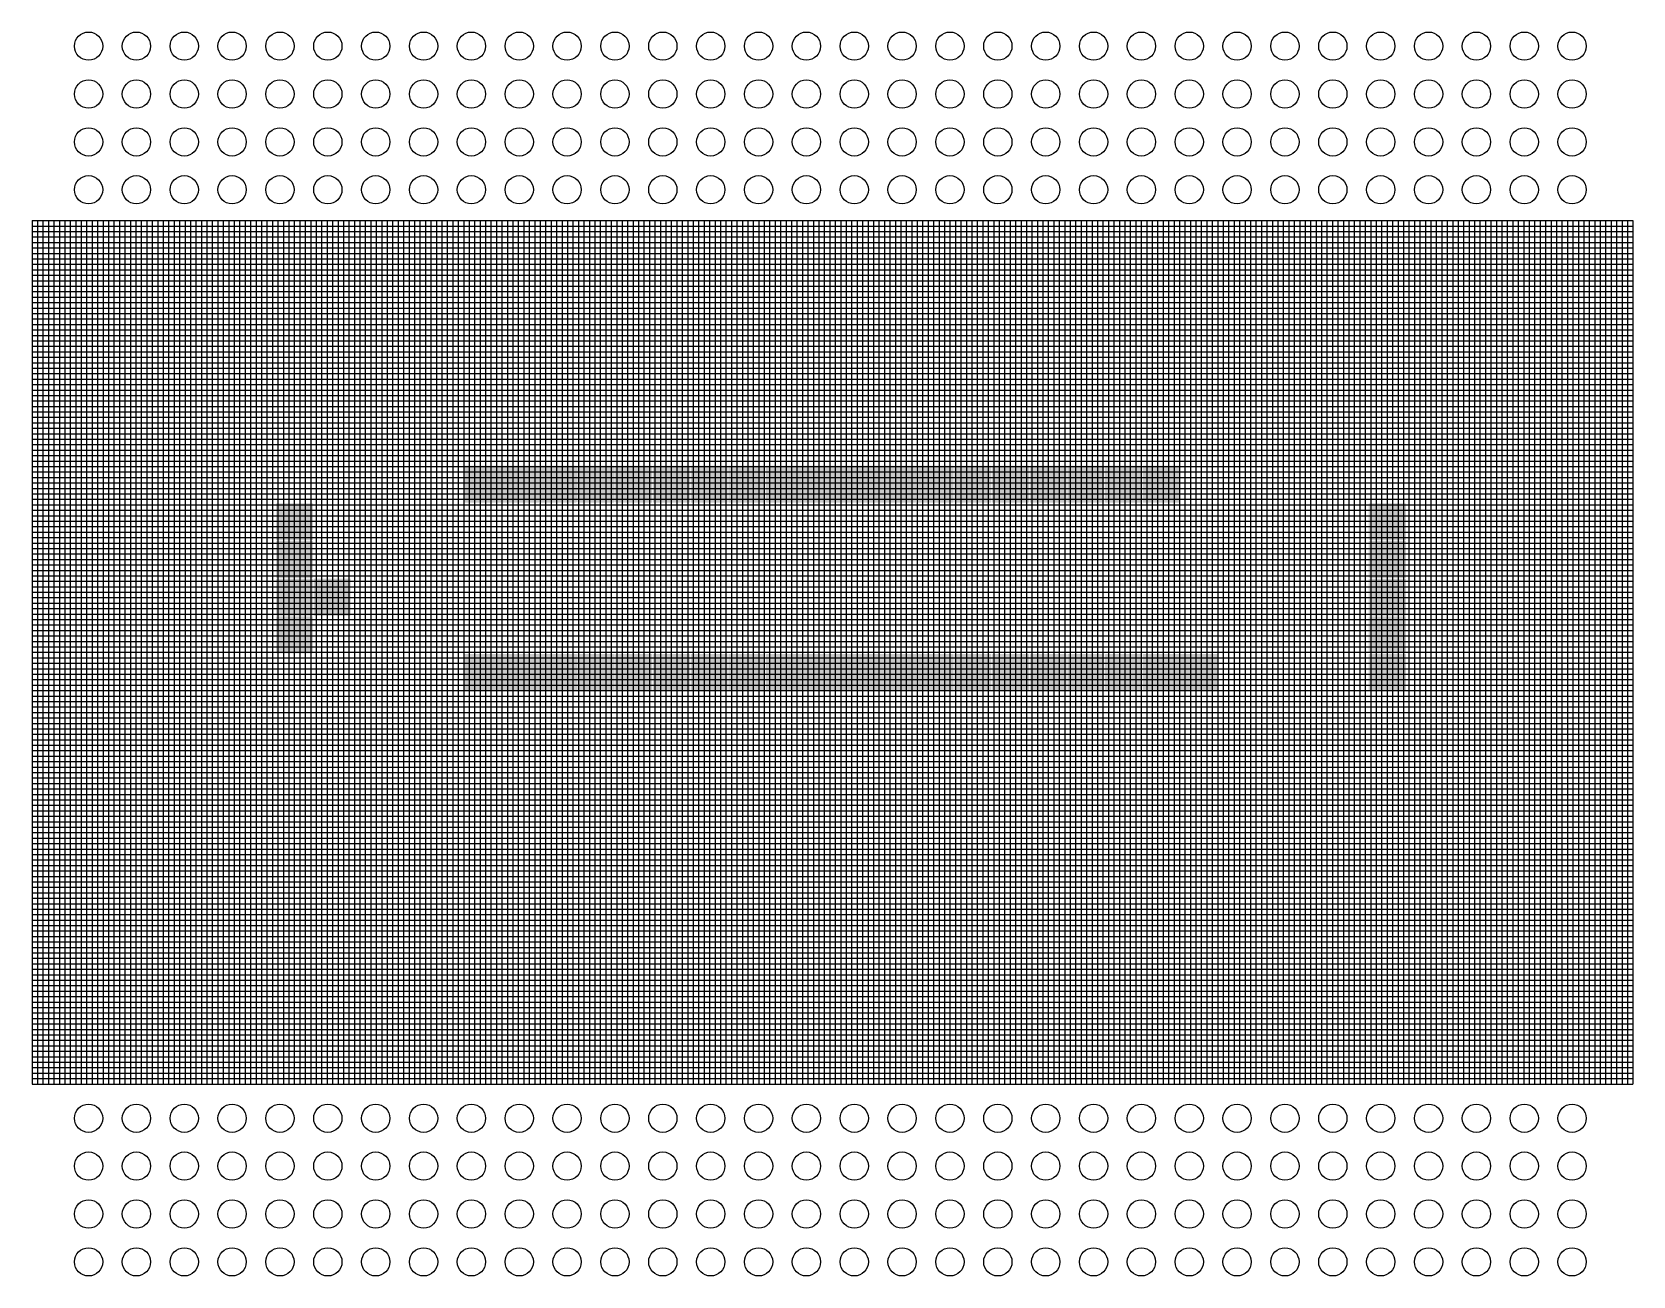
# Model space of a CAD drawing. Header units: metres. Extents: x -3000 to 81970, y -65266 to 750.
import ezdxf

# ---------------------------------------------------------------- set-up
doc = ezdxf.new("R2010")
doc.units = ezdxf.units.M

msp = doc.modelspace()

# ---------------------------------------------------------------- hatches: boundary and pattern name
h = msp.add_hatch(color=7)
h.paths.add_polyline_path([(19950, -22285), (19980, -22255), (21890, -22255), (21920, -22285), (21920, -24195), (21890, -24225), (19980, -24225), (19950, -24195), (19950, -22285)])
h.paths.add_polyline_path([(21950, -22285), (21980, -22255), (23890, -22255), (23920, -22285), (23920, -24195), (23890, -24225), (21980, -24225), (21950, -24195), (21950, -22285)])
h.paths.add_polyline_path([(23950, -22285), (23980, -22255), (25890, -22255), (25920, -22285), (25920, -24195), (25890, -24225), (23980, -24225), (23950, -24195), (23950, -22285)])
h.paths.add_polyline_path([(25950, -22285), (25980, -22255), (27890, -22255), (27920, -22285), (27920, -24195), (27890, -24225), (25980, -24225), (25950, -24195), (25950, -22285)])
h.paths.add_polyline_path([(27950, -22285), (27980, -22255), (29890, -22255), (29920, -22285), (29920, -24195), (29890, -24225), (27980, -24225), (27950, -24195), (27950, -22285)])
h.paths.add_polyline_path([(29950, -22285), (29980, -22255), (31890, -22255), (31920, -22285), (31920, -24195), (31890, -24225), (29980, -24225), (29950, -24195), (29950, -22285)])
h.paths.add_polyline_path([(31950, -22285), (31980, -22255), (33890, -22255), (33920, -22285), (33920, -24195), (33890, -24225), (31980, -24225), (31950, -24195), (31950, -22285)])
h.paths.add_polyline_path([(33950, -22285), (33980, -22255), (35890, -22255), (35920, -22285), (35920, -24195), (35890, -24225), (33980, -24225), (33950, -24195), (33950, -22285)])
h.paths.add_polyline_path([(35950, -22285), (35980, -22255), (37890, -22255), (37920, -22285), (37920, -24195), (37890, -24225), (35980, -24225), (35950, -24195), (35950, -22285)])
h.paths.add_polyline_path([(37950, -22285), (37980, -22255), (39890, -22255), (39920, -22285), (39920, -24195), (39890, -24225), (37980, -24225), (37950, -24195), (37950, -22285)])
h.paths.add_polyline_path([(39950, -22285), (39980, -22255), (41890, -22255), (41920, -22285), (41920, -24195), (41890, -24225), (39980, -24225), (39950, -24195), (39950, -22285)])
h.paths.add_polyline_path([(41950, -22285), (41980, -22255), (43890, -22255), (43920, -22285), (43920, -24195), (43890, -24225), (41980, -24225), (41950, -24195), (41950, -22285)])
h.paths.add_polyline_path([(43950, -22285), (43980, -22255), (45890, -22255), (45920, -22285), (45920, -24195), (45890, -24225), (43980, -24225), (43950, -24195), (43950, -22285)])
h.paths.add_polyline_path([(45950, -22285), (45980, -22255), (47890, -22255), (47920, -22285), (47920, -24195), (47890, -24225), (45980, -24225), (45950, -24195), (45950, -22285)])
h.paths.add_polyline_path([(47950, -22285), (47980, -22255), (49890, -22255), (49920, -22285), (49920, -24195), (49890, -24225), (47980, -24225), (47950, -24195), (47950, -22285)])
h.paths.add_polyline_path([(49950, -22285), (49980, -22255), (51890, -22255), (51920, -22285), (51920, -24195), (51890, -24225), (49980, -24225), (49950, -24195), (49950, -22285)])
h.paths.add_polyline_path([(51950, -22285), (51980, -22255), (53890, -22255), (53920, -22285), (53920, -24195), (53890, -24225), (51980, -24225), (51950, -24195), (51950, -22285)])
h.paths.add_polyline_path([(53950, -22285), (53980, -22255), (55890, -22255), (55920, -22285), (55920, -24195), (55890, -24225), (53980, -24225), (53950, -24195), (53950, -22285)])
h.paths.add_polyline_path([(55950, -22285), (55980, -22255), (57890, -22255), (57920, -22285), (57920, -24195), (57890, -24225), (55980, -24225), (55950, -24195), (55950, -22285)])
h.paths.add_polyline_path([(19950, -32285), (19980, -32255), (21890, -32255), (21920, -32285), (21920, -34195), (21890, -34225), (19980, -34225), (19950, -34195), (19950, -32285)])
h.paths.add_polyline_path([(21950, -32285), (21980, -32255), (23890, -32255), (23920, -32285), (23920, -34195), (23890, -34225), (21980, -34225), (21950, -34195), (21950, -32285)])
h.paths.add_polyline_path([(23950, -32285), (23980, -32255), (25890, -32255), (25920, -32285), (25920, -34195), (25890, -34225), (23980, -34225), (23950, -34195), (23950, -32285)])
h.paths.add_polyline_path([(25950, -32285), (25980, -32255), (27890, -32255), (27920, -32285), (27920, -34195), (27890, -34225), (25980, -34225), (25950, -34195), (25950, -32285)])
h.paths.add_polyline_path([(27950, -32285), (27980, -32255), (29890, -32255), (29920, -32285), (29920, -34195), (29890, -34225), (27980, -34225), (27950, -34195), (27950, -32285)])
h.paths.add_polyline_path([(29950, -32285), (29980, -32255), (31890, -32255), (31920, -32285), (31920, -34195), (31890, -34225), (29980, -34225), (29950, -34195), (29950, -32285)])
h.paths.add_polyline_path([(31950, -32285), (31980, -32255), (33890, -32255), (33920, -32285), (33920, -34195), (33890, -34225), (31980, -34225), (31950, -34195), (31950, -32285)])
h.paths.add_polyline_path([(33950, -32285), (33980, -32255), (35890, -32255), (35920, -32285), (35920, -34195), (35890, -34225), (33980, -34225), (33950, -34195), (33950, -32285)])
h.paths.add_polyline_path([(35950, -32285), (35980, -32255), (37890, -32255), (37920, -32285), (37920, -34195), (37890, -34225), (35980, -34225), (35950, -34195), (35950, -32285)])
h.paths.add_polyline_path([(37950, -32285), (37980, -32255), (39890, -32255), (39920, -32285), (39920, -34195), (39890, -34225), (37980, -34225), (37950, -34195), (37950, -32285)])
h.paths.add_polyline_path([(39950, -32285), (39980, -32255), (41890, -32255), (41920, -32285), (41920, -34195), (41890, -34225), (39980, -34225), (39950, -34195), (39950, -32285)])
h.paths.add_polyline_path([(41950, -32285), (41980, -32255), (43890, -32255), (43920, -32285), (43920, -34195), (43890, -34225), (41980, -34225), (41950, -34195), (41950, -32285)])
h.paths.add_polyline_path([(43950, -32285), (43980, -32255), (45890, -32255), (45920, -32285), (45920, -34195), (45890, -34225), (43980, -34225), (43950, -34195), (43950, -32285)])
h.paths.add_polyline_path([(45950, -32285), (45980, -32255), (47890, -32255), (47920, -32285), (47920, -34195), (47890, -34225), (45980, -34225), (45950, -34195), (45950, -32285)])
h.paths.add_polyline_path([(47950, -32285), (47980, -32255), (49890, -32255), (49920, -32285), (49920, -34195), (49890, -34225), (47980, -34225), (47950, -34195), (47950, -32285)])
h.paths.add_polyline_path([(49950, -32285), (49980, -32255), (51890, -32255), (51920, -32285), (51920, -34195), (51890, -34225), (49980, -34225), (49950, -34195), (49950, -32285)])
h.paths.add_polyline_path([(51950, -32285), (51980, -32255), (53890, -32255), (53920, -32285), (53920, -34195), (53890, -34225), (51980, -34225), (51950, -34195), (51950, -32285)])
h.paths.add_polyline_path([(53950, -32285), (53980, -32255), (55890, -32255), (55920, -32285), (55920, -34195), (55890, -34225), (53980, -34225), (53950, -34195), (53950, -32285)])
h.paths.add_polyline_path([(55950, -32285), (55980, -32255), (57890, -32255), (57920, -32285), (57920, -34195), (57890, -34225), (55980, -34225), (55950, -34195), (55950, -32285)])
h.paths.add_polyline_path([(57950, -32285), (57980, -32255), (59890, -32255), (59920, -32285), (59920, -34195), (59890, -34225), (57980, -34225), (57950, -34195), (57950, -32285)])
h.paths.add_polyline_path([(9950, -24285), (9980, -24255), (11890, -24255), (11920, -24285), (11920, -26195), (11890, -26225), (9980, -26225), (9950, -26195), (9950, -24285)])
h.paths.add_polyline_path([(9950, -26285), (9980, -26255), (11890, -26255), (11920, -26285), (11920, -28195), (11890, -28225), (9980, -28225), (9950, -28195), (9950, -26285)])
h.paths.add_polyline_path([(9950, -28285), (9980, -28255), (11890, -28255), (11920, -28285), (11920, -30195), (11890, -30225), (9980, -30225), (9950, -30195), (9950, -28285)])
h.paths.add_polyline_path([(9950, -30285), (9980, -30255), (11890, -30255), (11920, -30285), (11920, -32195), (11890, -32225), (9980, -32225), (9950, -32195), (9950, -30285)])
h.paths.add_polyline_path([(11950, -28285), (11980, -28255), (13890, -28255), (13920, -28285), (13920, -30195), (13890, -30225), (11980, -30225), (11950, -30195), (11950, -28285)])
h.paths.add_polyline_path([(67950, -24285), (67980, -24255), (69890, -24255), (69920, -24285), (69920, -26195), (69890, -26225), (67980, -26225), (67950, -26195), (67950, -24285)])
h.paths.add_polyline_path([(67950, -26285), (67980, -26255), (69890, -26255), (69920, -26285), (69920, -28195), (69890, -28225), (67980, -28225), (67950, -28195), (67950, -26285)])
h.paths.add_polyline_path([(67950, -28285), (67980, -28255), (69890, -28255), (69920, -28285), (69920, -30195), (69890, -30225), (67980, -30225), (67950, -30195), (67950, -28285)])
h.paths.add_polyline_path([(67950, -30285), (67980, -30255), (69890, -30255), (69920, -30285), (69920, -32195), (69890, -32225), (67980, -32225), (67950, -32195), (67950, -30285)])
h.paths.add_polyline_path([(67950, -32285), (67980, -32255), (69890, -32255), (69920, -32285), (69920, -34195), (69890, -34225), (67980, -34225), (67950, -34195), (67950, -32285)])
h = msp.add_hatch(color=2)
h.paths.add_polyline_path([(10050, -24398), (10110, -24338), (10050, -24278), (9990, -24338)])
h.paths.add_polyline_path([(10050, -26138), (10110, -26078), (10050, -26018), (9990, -26078)])
h.paths.add_polyline_path([(10050, -26428), (10110, -26368), (10050, -26308), (9990, -26368)])
h.paths.add_polyline_path([(10050, -28168), (10110, -28108), (10050, -28048), (9990, -28108)])
h.paths.add_polyline_path([(10050, -28458), (10110, -28398), (10050, -28338), (9990, -28398)])
h.paths.add_polyline_path([(10050, -30198), (10110, -30138), (10050, -30078), (9990, -30138)])
h.paths.add_polyline_path([(10050, -30488), (10110, -30428), (10050, -30368), (9990, -30428)])
h.paths.add_polyline_path([(10050, -32228), (10110, -32168), (10050, -32108), (9990, -32168)])
h.paths.add_polyline_path([(11790, -24398), (11850, -24338), (11790, -24278), (11730, -24338)])
h.paths.add_polyline_path([(11790, -26138), (11850, -26078), (11790, -26018), (11730, -26078)])
h.paths.add_polyline_path([(11790, -26428), (11850, -26368), (11790, -26308), (11730, -26368)])
h.paths.add_polyline_path([(11790, -28168), (11850, -28108), (11790, -28048), (11730, -28108)])
h.paths.add_polyline_path([(11790, -28458), (11850, -28398), (11790, -28338), (11730, -28398)])
h.paths.add_polyline_path([(11790, -30198), (11850, -30138), (11790, -30078), (11730, -30138)])
h.paths.add_polyline_path([(11790, -30488), (11850, -30428), (11790, -30368), (11730, -30428)])
h.paths.add_polyline_path([(11790, -32228), (11850, -32168), (11790, -32108), (11730, -32168)])
h.paths.add_polyline_path([(12080, -28458), (12140, -28398), (12080, -28338), (12020, -28398)])
h.paths.add_polyline_path([(12080, -30198), (12140, -30138), (12080, -30078), (12020, -30138)])
h.paths.add_polyline_path([(13820, -28458), (13880, -28398), (13820, -28338), (13760, -28398)])
h.paths.add_polyline_path([(13820, -30198), (13880, -30138), (13820, -30078), (13760, -30138)])
h.paths.add_polyline_path([(19910, -22368), (19970, -22308), (19910, -22248), (19850, -22308)])
h.paths.add_polyline_path([(19910, -24398), (19970, -24338), (19910, -24278), (19850, -24338)])
h.paths.add_polyline_path([(19910, -32228), (19970, -32168), (19910, -32108), (19850, -32168)])
h.paths.add_polyline_path([(19910, -34258), (19970, -34198), (19910, -34138), (19850, -34198)])
h.paths.add_polyline_path([(20200, -22368), (20260, -22308), (20200, -22248), (20140, -22308)])
h.paths.add_polyline_path([(20200, -24108), (20260, -24048), (20200, -23988), (20140, -24048)])
h.paths.add_polyline_path([(20200, -32518), (20260, -32458), (20200, -32398), (20140, -32458)])
h.paths.add_polyline_path([(20200, -34258), (20260, -34198), (20200, -34138), (20140, -34198)])
h.paths.add_polyline_path([(21650, -22368), (21710, -22308), (21650, -22248), (21590, -22308)])
h.paths.add_polyline_path([(21650, -24108), (21710, -24048), (21650, -23988), (21590, -24048)])
h.paths.add_polyline_path([(21650, -32518), (21710, -32458), (21650, -32398), (21590, -32458)])
h.paths.add_polyline_path([(21650, -34258), (21710, -34198), (21650, -34138), (21590, -34198)])
h.paths.add_polyline_path([(22230, -22368), (22290, -22308), (22230, -22248), (22170, -22308)])
h.paths.add_polyline_path([(22230, -24108), (22290, -24048), (22230, -23988), (22170, -24048)])
h.paths.add_polyline_path([(22230, -32518), (22290, -32458), (22230, -32398), (22170, -32458)])
h.paths.add_polyline_path([(22230, -34258), (22290, -34198), (22230, -34138), (22170, -34198)])
h.paths.add_polyline_path([(23680, -22368), (23740, -22308), (23680, -22248), (23620, -22308)])
h.paths.add_polyline_path([(23680, -24108), (23740, -24048), (23680, -23988), (23620, -24048)])
h.paths.add_polyline_path([(23680, -32518), (23740, -32458), (23680, -32398), (23620, -32458)])
h.paths.add_polyline_path([(23680, -34258), (23740, -34198), (23680, -34138), (23620, -34198)])
h.paths.add_polyline_path([(23970, -22368), (24030, -22308), (23970, -22248), (23910, -22308)])
h.paths.add_polyline_path([(23970, -24108), (24030, -24048), (23970, -23988), (23910, -24048)])
h.paths.add_polyline_path([(23970, -32518), (24030, -32458), (23970, -32398), (23910, -32458)])
h.paths.add_polyline_path([(23970, -34258), (24030, -34198), (23970, -34138), (23910, -34198)])
h.paths.add_polyline_path([(25710, -22368), (25770, -22308), (25710, -22248), (25650, -22308)])
h.paths.add_polyline_path([(25710, -24108), (25770, -24048), (25710, -23988), (25650, -24048)])
h.paths.add_polyline_path([(25710, -32518), (25770, -32458), (25710, -32398), (25650, -32458)])
h.paths.add_polyline_path([(25710, -34258), (25770, -34198), (25710, -34138), (25650, -34198)])
h.paths.add_polyline_path([(26000, -22368), (26060, -22308), (26000, -22248), (25940, -22308)])
h.paths.add_polyline_path([(26000, -24108), (26060, -24048), (26000, -23988), (25940, -24048)])
h.paths.add_polyline_path([(26000, -32518), (26060, -32458), (26000, -32398), (25940, -32458)])
h.paths.add_polyline_path([(26000, -34258), (26060, -34198), (26000, -34138), (25940, -34198)])
h.paths.add_polyline_path([(27740, -22368), (27800, -22308), (27740, -22248), (27680, -22308)])
h.paths.add_polyline_path([(27740, -24108), (27800, -24048), (27740, -23988), (27680, -24048)])
h.paths.add_polyline_path([(27740, -32518), (27800, -32458), (27740, -32398), (27680, -32458)])
h.paths.add_polyline_path([(27740, -34258), (27800, -34198), (27740, -34138), (27680, -34198)])
h.paths.add_polyline_path([(28030, -22368), (28090, -22308), (28030, -22248), (27970, -22308)])
h.paths.add_polyline_path([(28030, -24108), (28090, -24048), (28030, -23988), (27970, -24048)])
h.paths.add_polyline_path([(28030, -32518), (28090, -32458), (28030, -32398), (27970, -32458)])
h.paths.add_polyline_path([(28030, -34258), (28090, -34198), (28030, -34138), (27970, -34198)])
h.paths.add_polyline_path([(29770, -22368), (29830, -22308), (29770, -22248), (29710, -22308)])
h.paths.add_polyline_path([(29770, -24108), (29830, -24048), (29770, -23988), (29710, -24048)])
h.paths.add_polyline_path([(29770, -24398), (29830, -24338), (29770, -24278), (29710, -24338)])
h.paths.add_polyline_path([(29770, -32228), (29830, -32168), (29770, -32108), (29710, -32168)])
h.paths.add_polyline_path([(29770, -32518), (29830, -32458), (29770, -32398), (29710, -32458)])
h.paths.add_polyline_path([(29770, -34258), (29830, -34198), (29770, -34138), (29710, -34198)])
h.paths.add_polyline_path([(30060, -22368), (30120, -22308), (30060, -22248), (30000, -22308)])
h.paths.add_polyline_path([(30060, -24108), (30120, -24048), (30060, -23988), (30000, -24048)])
h.paths.add_polyline_path([(30060, -24398), (30120, -24338), (30060, -24278), (30000, -24338)])
h.paths.add_polyline_path([(30060, -32228), (30120, -32168), (30060, -32108), (30000, -32168)])
h.paths.add_polyline_path([(30060, -32518), (30120, -32458), (30060, -32398), (30000, -32458)])
h.paths.add_polyline_path([(30060, -34258), (30120, -34198), (30060, -34138), (30000, -34198)])
h.paths.add_polyline_path([(31800, -22368), (31860, -22308), (31800, -22248), (31740, -22308)])
h.paths.add_polyline_path([(31800, -24108), (31860, -24048), (31800, -23988), (31740, -24048)])
h.paths.add_polyline_path([(31800, -24398), (31860, -24338), (31800, -24278), (31740, -24338)])
h.paths.add_polyline_path([(31800, -32228), (31860, -32168), (31800, -32108), (31740, -32168)])
h.paths.add_polyline_path([(31800, -32518), (31860, -32458), (31800, -32398), (31740, -32458)])
h.paths.add_polyline_path([(31800, -34258), (31860, -34198), (31800, -34138), (31740, -34198)])
h.paths.add_polyline_path([(32090, -22368), (32150, -22308), (32090, -22248), (32030, -22308)])
h.paths.add_polyline_path([(32090, -24108), (32150, -24048), (32090, -23988), (32030, -24048)])
h.paths.add_polyline_path([(32090, -24398), (32150, -24338), (32090, -24278), (32030, -24338)])
h.paths.add_polyline_path([(32090, -32228), (32150, -32168), (32090, -32108), (32030, -32168)])
h.paths.add_polyline_path([(32090, -32518), (32150, -32458), (32090, -32398), (32030, -32458)])
h.paths.add_polyline_path([(32090, -34258), (32150, -34198), (32090, -34138), (32030, -34198)])
h.paths.add_polyline_path([(33830, -22368), (33890, -22308), (33830, -22248), (33770, -22308)])
h.paths.add_polyline_path([(33830, -24108), (33890, -24048), (33830, -23988), (33770, -24048)])
h.paths.add_polyline_path([(33830, -32518), (33890, -32458), (33830, -32398), (33770, -32458)])
h.paths.add_polyline_path([(33830, -34258), (33890, -34198), (33830, -34138), (33770, -34198)])
h.paths.add_polyline_path([(34120, -22368), (34180, -22308), (34120, -22248), (34060, -22308)])
h.paths.add_polyline_path([(34120, -24108), (34180, -24048), (34120, -23988), (34060, -24048)])
h.paths.add_polyline_path([(34120, -32518), (34180, -32458), (34120, -32398), (34060, -32458)])
h.paths.add_polyline_path([(34120, -34258), (34180, -34198), (34120, -34138), (34060, -34198)])
h.paths.add_polyline_path([(35860, -22368), (35920, -22308), (35860, -22248), (35800, -22308)])
h.paths.add_polyline_path([(35860, -24108), (35920, -24048), (35860, -23988), (35800, -24048)])
h.paths.add_polyline_path([(35860, -32518), (35920, -32458), (35860, -32398), (35800, -32458)])
h.paths.add_polyline_path([(35860, -34258), (35920, -34198), (35860, -34138), (35800, -34198)])
h.paths.add_polyline_path([(36150, -22368), (36210, -22308), (36150, -22248), (36090, -22308)])
h.paths.add_polyline_path([(36150, -24108), (36210, -24048), (36150, -23988), (36090, -24048)])
h.paths.add_polyline_path([(36150, -32518), (36210, -32458), (36150, -32398), (36090, -32458)])
h.paths.add_polyline_path([(36150, -34258), (36210, -34198), (36150, -34138), (36090, -34198)])
h.paths.add_polyline_path([(37890, -22368), (37950, -22308), (37890, -22248), (37830, -22308)])
h.paths.add_polyline_path([(37890, -24108), (37950, -24048), (37890, -23988), (37830, -24048)])
h.paths.add_polyline_path([(37890, -32518), (37950, -32458), (37890, -32398), (37830, -32458)])
h.paths.add_polyline_path([(37890, -34258), (37950, -34198), (37890, -34138), (37830, -34198)])
h.paths.add_polyline_path([(38180, -22368), (38240, -22308), (38180, -22248), (38120, -22308)])
h.paths.add_polyline_path([(38180, -24108), (38240, -24048), (38180, -23988), (38120, -24048)])
h.paths.add_polyline_path([(38180, -32518), (38240, -32458), (38180, -32398), (38120, -32458)])
h.paths.add_polyline_path([(38180, -34258), (38240, -34198), (38180, -34138), (38120, -34198)])
h.paths.add_polyline_path([(39630, -22368), (39690, -22308), (39630, -22248), (39570, -22308)])
h.paths.add_polyline_path([(39630, -24108), (39690, -24048), (39630, -23988), (39570, -24048)])
h.paths.add_polyline_path([(39630, -32518), (39690, -32458), (39630, -32398), (39570, -32458)])
h.paths.add_polyline_path([(39630, -34258), (39690, -34198), (39630, -34138), (39570, -34198)])
h.paths.add_polyline_path([(39920, -22368), (39980, -22308), (39920, -22248), (39860, -22308)])
h.paths.add_polyline_path([(39920, -24108), (39980, -24048), (39920, -23988), (39860, -24048)])
h.paths.add_polyline_path([(39920, -32518), (39980, -32458), (39920, -32398), (39860, -32458)])
h.paths.add_polyline_path([(40210, -22368), (40270, -22308), (40210, -22248), (40150, -22308)])
h.paths.add_polyline_path([(40210, -24108), (40270, -24048), (40210, -23988), (40150, -24048)])
h.paths.add_polyline_path([(40210, -32518), (40270, -32458), (40210, -32398), (40150, -32458)])
h.paths.add_polyline_path([(40210, -34258), (40270, -34198), (40210, -34138), (40150, -34198)])
h.paths.add_polyline_path([(41660, -22368), (41720, -22308), (41660, -22248), (41600, -22308)])
h.paths.add_polyline_path([(41660, -24108), (41720, -24048), (41660, -23988), (41600, -24048)])
h.paths.add_polyline_path([(41660, -32518), (41720, -32458), (41660, -32398), (41600, -32458)])
h.paths.add_polyline_path([(41660, -34258), (41720, -34198), (41660, -34138), (41600, -34198)])
h.paths.add_polyline_path([(42240, -22368), (42300, -22308), (42240, -22248), (42180, -22308)])
h.paths.add_polyline_path([(42240, -24108), (42300, -24048), (42240, -23988), (42180, -24048)])
h.paths.add_polyline_path([(42240, -32518), (42300, -32458), (42240, -32398), (42180, -32458)])
h.paths.add_polyline_path([(42240, -34258), (42300, -34198), (42240, -34138), (42180, -34198)])
h.paths.add_polyline_path([(43690, -22368), (43750, -22308), (43690, -22248), (43630, -22308)])
h.paths.add_polyline_path([(43690, -24108), (43750, -24048), (43690, -23988), (43630, -24048)])
h.paths.add_polyline_path([(43690, -32518), (43750, -32458), (43690, -32398), (43630, -32458)])
h.paths.add_polyline_path([(43690, -34258), (43750, -34198), (43690, -34138), (43630, -34198)])
h.paths.add_polyline_path([(43980, -22368), (44040, -22308), (43980, -22248), (43920, -22308)])
h.paths.add_polyline_path([(43980, -24108), (44040, -24048), (43980, -23988), (43920, -24048)])
h.paths.add_polyline_path([(43980, -32518), (44040, -32458), (43980, -32398), (43920, -32458)])
h.paths.add_polyline_path([(43980, -34258), (44040, -34198), (43980, -34138), (43920, -34198)])
h.paths.add_polyline_path([(45720, -22368), (45780, -22308), (45720, -22248), (45660, -22308)])
h.paths.add_polyline_path([(45720, -24108), (45780, -24048), (45720, -23988), (45660, -24048)])
h.paths.add_polyline_path([(45720, -32518), (45780, -32458), (45720, -32398), (45660, -32458)])
h.paths.add_polyline_path([(45720, -34258), (45780, -34198), (45720, -34138), (45660, -34198)])
h.paths.add_polyline_path([(46010, -22368), (46070, -22308), (46010, -22248), (45950, -22308)])
h.paths.add_polyline_path([(46010, -24108), (46070, -24048), (46010, -23988), (45950, -24048)])
h.paths.add_polyline_path([(46010, -32518), (46070, -32458), (46010, -32398), (45950, -32458)])
h.paths.add_polyline_path([(46010, -34258), (46070, -34198), (46010, -34138), (45950, -34198)])
h.paths.add_polyline_path([(47750, -22368), (47810, -22308), (47750, -22248), (47690, -22308)])
h.paths.add_polyline_path([(47750, -24108), (47810, -24048), (47750, -23988), (47690, -24048)])
h.paths.add_polyline_path([(47750, -32518), (47810, -32458), (47750, -32398), (47690, -32458)])
h.paths.add_polyline_path([(47750, -34258), (47810, -34198), (47750, -34138), (47690, -34198)])
h.paths.add_polyline_path([(48040, -22368), (48100, -22308), (48040, -22248), (47980, -22308)])
h.paths.add_polyline_path([(48040, -24108), (48100, -24048), (48040, -23988), (47980, -24048)])
h.paths.add_polyline_path([(48040, -32518), (48100, -32458), (48040, -32398), (47980, -32458)])
h.paths.add_polyline_path([(48040, -34258), (48100, -34198), (48040, -34138), (47980, -34198)])
h.paths.add_polyline_path([(49780, -22368), (49840, -22308), (49780, -22248), (49720, -22308)])
h.paths.add_polyline_path([(49780, -24108), (49840, -24048), (49780, -23988), (49720, -24048)])
h.paths.add_polyline_path([(49780, -24398), (49840, -24338), (49780, -24278), (49720, -24338)])
h.paths.add_polyline_path([(49780, -32228), (49840, -32168), (49780, -32108), (49720, -32168)])
h.paths.add_polyline_path([(49780, -32518), (49840, -32458), (49780, -32398), (49720, -32458)])
h.paths.add_polyline_path([(49780, -34258), (49840, -34198), (49780, -34138), (49720, -34198)])
h.paths.add_polyline_path([(50070, -22368), (50130, -22308), (50070, -22248), (50010, -22308)])
h.paths.add_polyline_path([(50070, -24108), (50130, -24048), (50070, -23988), (50010, -24048)])
h.paths.add_polyline_path([(50070, -24398), (50130, -24338), (50070, -24278), (50010, -24338)])
h.paths.add_polyline_path([(50070, -32228), (50130, -32168), (50070, -32108), (50010, -32168)])
h.paths.add_polyline_path([(50070, -32518), (50130, -32458), (50070, -32398), (50010, -32458)])
h.paths.add_polyline_path([(50070, -34258), (50130, -34198), (50070, -34138), (50010, -34198)])
h.paths.add_polyline_path([(51810, -22368), (51870, -22308), (51810, -22248), (51750, -22308)])
h.paths.add_polyline_path([(51810, -24108), (51870, -24048), (51810, -23988), (51750, -24048)])
h.paths.add_polyline_path([(51810, -24398), (51870, -24338), (51810, -24278), (51750, -24338)])
h.paths.add_polyline_path([(51810, -32228), (51870, -32168), (51810, -32108), (51750, -32168)])
h.paths.add_polyline_path([(51810, -32518), (51870, -32458), (51810, -32398), (51750, -32458)])
h.paths.add_polyline_path([(51810, -34258), (51870, -34198), (51810, -34138), (51750, -34198)])
h.paths.add_polyline_path([(52100, -22368), (52160, -22308), (52100, -22248), (52040, -22308)])
h.paths.add_polyline_path([(52100, -24108), (52160, -24048), (52100, -23988), (52040, -24048)])
h.paths.add_polyline_path([(52100, -24398), (52160, -24338), (52100, -24278), (52040, -24338)])
h.paths.add_polyline_path([(52100, -32228), (52160, -32168), (52100, -32108), (52040, -32168)])
h.paths.add_polyline_path([(52100, -32518), (52160, -32458), (52100, -32398), (52040, -32458)])
h.paths.add_polyline_path([(52100, -34258), (52160, -34198), (52100, -34138), (52040, -34198)])
h.paths.add_polyline_path([(53840, -22368), (53900, -22308), (53840, -22248), (53780, -22308)])
h.paths.add_polyline_path([(53840, -24108), (53900, -24048), (53840, -23988), (53780, -24048)])
h.paths.add_polyline_path([(53840, -32518), (53900, -32458), (53840, -32398), (53780, -32458)])
h.paths.add_polyline_path([(53840, -34258), (53900, -34198), (53840, -34138), (53780, -34198)])
h.paths.add_polyline_path([(54130, -22368), (54190, -22308), (54130, -22248), (54070, -22308)])
h.paths.add_polyline_path([(54130, -24108), (54190, -24048), (54130, -23988), (54070, -24048)])
h.paths.add_polyline_path([(54130, -32518), (54190, -32458), (54130, -32398), (54070, -32458)])
h.paths.add_polyline_path([(54130, -34258), (54190, -34198), (54130, -34138), (54070, -34198)])
h.paths.add_polyline_path([(55870, -22368), (55930, -22308), (55870, -22248), (55810, -22308)])
h.paths.add_polyline_path([(55870, -24108), (55930, -24048), (55870, -23988), (55810, -24048)])
h.paths.add_polyline_path([(55870, -32518), (55930, -32458), (55870, -32398), (55810, -32458)])
h.paths.add_polyline_path([(55870, -34258), (55930, -34198), (55870, -34138), (55810, -34198)])
h.paths.add_polyline_path([(56160, -22368), (56220, -22308), (56160, -22248), (56100, -22308)])
h.paths.add_polyline_path([(56160, -24108), (56220, -24048), (56160, -23988), (56100, -24048)])
h.paths.add_polyline_path([(56160, -32518), (56220, -32458), (56160, -32398), (56100, -32458)])
h.paths.add_polyline_path([(56160, -34258), (56220, -34198), (56160, -34138), (56100, -34198)])
h.paths.add_polyline_path([(57900, -22368), (57960, -22308), (57900, -22248), (57840, -22308)])
h.paths.add_polyline_path([(57900, -24108), (57960, -24048), (57900, -23988), (57840, -24048)])
h.paths.add_polyline_path([(57900, -24398), (57960, -24338), (57900, -24278), (57840, -24338)])
h.paths.add_polyline_path([(57900, -32518), (57960, -32458), (57900, -32398), (57840, -32458)])
h.paths.add_polyline_path([(57900, -34258), (57960, -34198), (57900, -34138), (57840, -34198)])
h.paths.add_polyline_path([(58190, -32518), (58250, -32458), (58190, -32398), (58130, -32458)])
h.paths.add_polyline_path([(58190, -34258), (58250, -34198), (58190, -34138), (58130, -34198)])
h.paths.add_polyline_path([(59640, -32518), (59700, -32458), (59640, -32398), (59580, -32458)])
h.paths.add_polyline_path([(59640, -34258), (59700, -34198), (59640, -34138), (59580, -34198)])
h.paths.add_polyline_path([(59930, -32228), (59990, -32168), (59930, -32108), (59870, -32168)])
h.paths.add_polyline_path([(59930, -34258), (59990, -34198), (59930, -34138), (59870, -34198)])
h.paths.add_polyline_path([(68050, -24398), (68110, -24338), (68050, -24278), (67990, -24338)])
h.paths.add_polyline_path([(68050, -26138), (68110, -26078), (68050, -26018), (67990, -26078)])
h.paths.add_polyline_path([(68050, -26428), (68110, -26368), (68050, -26308), (67990, -26368)])
h.paths.add_polyline_path([(68050, -28168), (68110, -28108), (68050, -28048), (67990, -28108)])
h.paths.add_polyline_path([(68050, -28458), (68110, -28398), (68050, -28338), (67990, -28398)])
h.paths.add_polyline_path([(68050, -30198), (68110, -30138), (68050, -30078), (67990, -30138)])
h.paths.add_polyline_path([(68050, -30488), (68110, -30428), (68050, -30368), (67990, -30428)])
h.paths.add_polyline_path([(68050, -32228), (68110, -32168), (68050, -32108), (67990, -32168)])
h.paths.add_polyline_path([(68050, -32518), (68110, -32458), (68050, -32398), (67990, -32458)])
h.paths.add_polyline_path([(68050, -34258), (68110, -34198), (68050, -34138), (67990, -34198)])
h.paths.add_polyline_path([(69790, -24398), (69850, -24338), (69790, -24278), (69730, -24338)])
h.paths.add_polyline_path([(69790, -26138), (69850, -26078), (69790, -26018), (69730, -26078)])
h.paths.add_polyline_path([(69790, -26428), (69850, -26368), (69790, -26308), (69730, -26368)])
h.paths.add_polyline_path([(69790, -28168), (69850, -28108), (69790, -28048), (69730, -28108)])
h.paths.add_polyline_path([(69790, -28458), (69850, -28398), (69790, -28338), (69730, -28398)])
h.paths.add_polyline_path([(69790, -30198), (69850, -30138), (69790, -30078), (69730, -30138)])
h.paths.add_polyline_path([(69790, -30488), (69850, -30428), (69790, -30368), (69730, -30428)])
h.paths.add_polyline_path([(69790, -32228), (69850, -32168), (69790, -32108), (69730, -32168)])
h.paths.add_polyline_path([(69790, -32518), (69850, -32458), (69790, -32398), (69730, -32458)])
h.paths.add_polyline_path([(69790, -34258), (69850, -34198), (69790, -34138), (69730, -34198)])

# ---------------------------------------------------------------- linework, layer by layer
for p, q in [((-3000, -9258), (-3000, -55078)), ((-3000, -9258), (81970, -9258)), ((-2710, -9258), (-2710, -55078)), ((-2420, -9258), (-2420, -55078)), ((-2130, -9258), (-2130, -55078)), ((-1840, -9258), (-1840, -55078)), ((-1550, -9258), (-1550, -55078)), ((-1260, -9258), (-1260, -55078)), ((-970, -9258), (-970, -55078)), ((-680, -9258), (-680, -55078)), ((-390, -9258), (-390, -55078)), ((-100, -9258), (-100, -55078)), ((190, -9258), (190, -55078)), ((480, -9258), (480, -55078)), ((770, -9258), (770, -55078)), ((1060, -9258), (1060, -55078)), ((1350, -9258), (1350, -55078)), ((1640, -9258), (1640, -55078)), ((1930, -9258), (1930, -55078)), ((2220, -9258), (2220, -55078)), ((2510, -9258), (2510, -55078)), ((2800, -9258), (2800, -55078)), ((3090, -9258), (3090, -55078)), ((3380, -9258), (3380, -55078)), ((3670, -9258), (3670, -55078)), ((3960, -9258), (3960, -55078)), ((4250, -9258), (4250, -55078)), ((4540, -9258), (4540, -55078)), ((4830, -9258), (4830, -55078)), ((5120, -9258), (5120, -55078)), ((5410, -9258), (5410, -55078)), ((5700, -9258), (5700, -55078)), ((5990, -9258), (5990, -55078)), ((6280, -9258), (6280, -55078)), ((6570, -9258), (6570, -55078)), ((6860, -9258), (6860, -55078)), ((7150, -9258), (7150, -55078)), ((7440, -9258), (7440, -55078)), ((7730, -9258), (7730, -55078)), ((8020, -9258), (8020, -55078)), ((8310, -9258), (8310, -55078)), ((8600, -9258), (8600, -55078)), ((8890, -9258), (8890, -55078)), ((9180, -9258), (9180, -55078)), ((9470, -9258), (9470, -55078)), ((9760, -9258), (9760, -55078)), ((10050, -9258), (10050, -55078)), ((10340, -9258), (10340, -55078)), ((10630, -9258), (10630, -55078)), ((10920, -9258), (10920, -55078)), ((11210, -9258), (11210, -55078)), ((11500, -9258), (11500, -55078)), ((11790, -9258), (11790, -55078)), ((12080, -9258), (12080, -55078)), ((12370, -9258), (12370, -55078)), ((12660, -9258), (12660, -55078)), ((12950, -9258), (12950, -55078)), ((13240, -9258), (13240, -55078)), ((13530, -9258), (13530, -55078)), ((13820, -9258), (13820, -55078)), ((14110, -9258), (14110, -55078)), ((14400, -9258), (14400, -55078)), ((14690, -9258), (14690, -55078)), ((14980, -9258), (14980, -55078)), ((15270, -9258), (15270, -55078)), ((15560, -9258), (15560, -55078)), ((15850, -9258), (15850, -55078)), ((16140, -9258), (16140, -55078)), ((16430, -9258), (16430, -55078)), ((16720, -9258), (16720, -55078)), ((17010, -9258), (17010, -55078)), ((17300, -9258), (17300, -55078)), ((17590, -9258), (17590, -55078)), ((17880, -9258), (17880, -55078)), ((18170, -9258), (18170, -55078)), ((18460, -9258), (18460, -55078)), ((18750, -9258), (18750, -55078)), ((19040, -9258), (19040, -55078)), ((19330, -9258), (19330, -55078)), ((19620, -9258), (19620, -55078)), ((19910, -9258), (19910, -55078)), ((20200, -9258), (20200, -55078)), ((20490, -9258), (20490, -55078)), ((20780, -9258), (20780, -55078)), ((21070, -9258), (21070, -55078)), ((21360, -9258), (21360, -55078)), ((21650, -9258), (21650, -55078)), ((21940, -9258), (21940, -55078)), ((22230, -9258), (22230, -55078)), ((22520, -9258), (22520, -55078)), ((22810, -9258), (22810, -55078)), ((23100, -9258), (23100, -55078)), ((23390, -9258), (23390, -55078)), ((23680, -9258), (23680, -55078)), ((23970, -9258), (23970, -55078)), ((24260, -9258), (24260, -55078)), ((24550, -9258), (24550, -55078)), ((24840, -9258), (24840, -55078)), ((25130, -9258), (25130, -55078)), ((25420, -9258), (25420, -55078)), ((25710, -9258), (25710, -55078)), ((26000, -9258), (26000, -55078)), ((26290, -9258), (26290, -55078)), ((26580, -9258), (26580, -55078)), ((26870, -9258), (26870, -55078)), ((27160, -9258), (27160, -55078)), ((27450, -9258), (27450, -55078)), ((27740, -9258), (27740, -55078)), ((28030, -9258), (28030, -55078)), ((28320, -9258), (28320, -55078)), ((28610, -9258), (28610, -55078)), ((28900, -9258), (28900, -55078)), ((29190, -9258), (29190, -55078)), ((29480, -9258), (29480, -55078)), ((29770, -9258), (29770, -55078)), ((30060, -9258), (30060, -55078)), ((30350, -9258), (30350, -55078)), ((30640, -9258), (30640, -55078)), ((30930, -9258), (30930, -55078)), ((31220, -9258), (31220, -55078)), ((31510, -9258), (31510, -55078)), ((31800, -9258), (31800, -55078)), ((32090, -9258), (32090, -55078)), ((32380, -9258), (32380, -55078)), ((32670, -9258), (32670, -55078)), ((32960, -9258), (32960, -55078)), ((33250, -9258), (33250, -55078)), ((33540, -9258), (33540, -55078)), ((33830, -9258), (33830, -55078)), ((34120, -9258), (34120, -55078)), ((34410, -9258), (34410, -55078)), ((34700, -9258), (34700, -55078)), ((34990, -9258), (34990, -55078)), ((35280, -9258), (35280, -55078)), ((35570, -9258), (35570, -55078)), ((35860, -9258), (35860, -55078)), ((36150, -9258), (36150, -55078)), ((36440, -9258), (36440, -55078)), ((36730, -9258), (36730, -55078)), ((37020, -9258), (37020, -55078)), ((37310, -9258), (37310, -55078)), ((37600, -9258), (37600, -55078)), ((37890, -9258), (37890, -55078)), ((38180, -9258), (38180, -55078)), ((38470, -9258), (38470, -55078)), ((38760, -9258), (38760, -55078)), ((39050, -9258), (39050, -55078)), ((39340, -9258), (39340, -55078)), ((39630, -9258), (39630, -55078)), ((39920, -9258), (39920, -55078)), ((40210, -9258), (40210, -55078)), ((40500, -9258), (40500, -55078)), ((40790, -9258), (40790, -55078)), ((41080, -9258), (41080, -55078)), ((41370, -9258), (41370, -55078)), ((41660, -9258), (41660, -55078)), ((41950, -9258), (41950, -55078)), ((42240, -9258), (42240, -55078)), ((42530, -9258), (42530, -55078)), ((42820, -9258), (42820, -55078)), ((43110, -9258), (43110, -55078)), ((43400, -9258), (43400, -55078)), ((43690, -9258), (43690, -55078)), ((43980, -9258), (43980, -55078)), ((44270, -9258), (44270, -55078)), ((44560, -9258), (44560, -55078)), ((44850, -9258), (44850, -55078)), ((45140, -9258), (45140, -55078)), ((45430, -9258), (45430, -55078)), ((45720, -9258), (45720, -55078)), ((46010, -9258), (46010, -55078)), ((46300, -9258), (46300, -55078)), ((46590, -9258), (46590, -55078)), ((46880, -9258), (46880, -55078)), ((47170, -9258), (47170, -55078)), ((47460, -9258), (47460, -55078)), ((47750, -9258), (47750, -55078)), ((48040, -9258), (48040, -55078)), ((48330, -9258), (48330, -55078)), ((48620, -9258), (48620, -55078)), ((48910, -9258), (48910, -55078)), ((49200, -9258), (49200, -55078)), ((49490, -9258), (49490, -55078)), ((49780, -9258), (49780, -55078)), ((50070, -9258), (50070, -55078)), ((50360, -9258), (50360, -55078)), ((50650, -9258), (50650, -55078)), ((50940, -9258), (50940, -55078)), ((51230, -9258), (51230, -55078)), ((51520, -9258), (51520, -55078)), ((51810, -9258), (51810, -55078)), ((52100, -9258), (52100, -55078)), ((52390, -9258), (52390, -55078)), ((52680, -9258), (52680, -55078)), ((52970, -9258), (52970, -55078)), ((53260, -9258), (53260, -55078)), ((53550, -9258), (53550, -55078)), ((53840, -9258), (53840, -55078)), ((54130, -9258), (54130, -55078)), ((54420, -9258), (54420, -55078)), ((54710, -9258), (54710, -55078)), ((55000, -9258), (55000, -55078)), ((55290, -9258), (55290, -55078)), ((55580, -9258), (55580, -55078)), ((55870, -9258), (55870, -55078)), ((56160, -9258), (56160, -55078)), ((56450, -9258), (56450, -55078)), ((56740, -9258), (56740, -55078)), ((57030, -9258), (57030, -55078)), ((57320, -9258), (57320, -55078)), ((57610, -9258), (57610, -55078)), ((57900, -9258), (57900, -55078)), ((58190, -9258), (58190, -55078)), ((58480, -9258), (58480, -55078)), ((58770, -9258), (58770, -55078)), ((59060, -9258), (59060, -55078)), ((59350, -9258), (59350, -55078)), ((59640, -9258), (59640, -55078)), ((59930, -9258), (59930, -55078)), ((60220, -9258), (60220, -55078)), ((60510, -9258), (60510, -55078)), ((60800, -9258), (60800, -55078)), ((61090, -9258), (61090, -55078)), ((61380, -9258), (61380, -55078)), ((61670, -9258), (61670, -55078)), ((61960, -9258), (61960, -55078)), ((62250, -9258), (62250, -55078)), ((62540, -9258), (62540, -55078)), ((62830, -9258), (62830, -55078)), ((63120, -9258), (63120, -55078)), ((63410, -9258), (63410, -55078)), ((63700, -9258), (63700, -55078)), ((63990, -9258), (63990, -55078)), ((64280, -9258), (64280, -55078)), ((64570, -9258), (64570, -55078)), ((64860, -9258), (64860, -55078)), ((65150, -9258), (65150, -55078)), ((65440, -9258), (65440, -55078)), ((65730, -9258), (65730, -55078)), ((66020, -9258), (66020, -55078)), ((66310, -9258), (66310, -55078)), ((66600, -9258), (66600, -55078)), ((66890, -9258), (66890, -55078)), ((67180, -9258), (67180, -55078)), ((67470, -9258), (67470, -55078)), ((67760, -9258), (67760, -55078)), ((68050, -9258), (68050, -55078)), ((68340, -9258), (68340, -55078)), ((68630, -9258), (68630, -55078)), ((68920, -9258), (68920, -55078)), ((69210, -9258), (69210, -55078)), ((69500, -9258), (69500, -55078)), ((69790, -9258), (69790, -55078)), ((70080, -9258), (70080, -55078)), ((70370, -9258), (70370, -55078)), ((70660, -9258), (70660, -55078)), ((70950, -9258), (70950, -55078)), ((71240, -9258), (71240, -55078)), ((71530, -9258), (71530, -55078)), ((71820, -9258), (71820, -55078)), ((72110, -9258), (72110, -55078)), ((72400, -9258), (72400, -55078)), ((72690, -9258), (72690, -55078)), ((72980, -9258), (72980, -55078)), ((73270, -9258), (73270, -55078)), ((73560, -9258), (73560, -55078)), ((73850, -9258), (73850, -55078)), ((74140, -9258), (74140, -55078)), ((74430, -9258), (74430, -55078)), ((74720, -9258), (74720, -55078)), ((75010, -9258), (75010, -55078)), ((75300, -9258), (75300, -55078)), ((75590, -9258), (75590, -55078)), ((75880, -9258), (75880, -55078)), ((76170, -9258), (76170, -55078)), ((76460, -9258), (76460, -55078)), ((76750, -9258), (76750, -55078)), ((77040, -9258), (77040, -55078)), ((77330, -9258), (77330, -55078)), ((77620, -9258), (77620, -55078)), ((77910, -9258), (77910, -55078)), ((78200, -9258), (78200, -55078)), ((78490, -9258), (78490, -55078)), ((78780, -9258), (78780, -55078)), ((79070, -9258), (79070, -55078)), ((79360, -9258), (79360, -55078)), ((79650, -9258), (79650, -55078)), ((79940, -9258), (79940, -55078)), ((80230, -9258), (80230, -55078)), ((80520, -9258), (80520, -55078)), ((80810, -9258), (80810, -55078)), ((81100, -9258), (81100, -55078)), ((81390, -9258), (81390, -55078)), ((81680, -9258), (81680, -55078)), ((81970, -9258), (81970, -55078)), ((-3000, -9548), (81970, -9548)), ((-3000, -9838), (81970, -9838)), ((-3000, -10128), (81970, -10128)), ((-3000, -10418), (81970, -10418)), ((-3000, -10708), (81970, -10708)), ((-3000, -10998), (81970, -10998)), ((-3000, -11288), (81970, -11288)), ((-3000, -11578), (81970, -11578)), ((-3000, -11868), (81970, -11868)), ((-3000, -12158), (81970, -12158)), ((-3000, -12448), (81970, -12448)), ((-3000, -12738), (81970, -12738)), ((-3000, -13028), (81970, -13028)), ((-3000, -13318), (81970, -13318)), ((-3000, -13608), (81970, -13608)), ((-3000, -13898), (81970, -13898)), ((-3000, -14188), (81970, -14188)), ((-3000, -14478), (81970, -14478)), ((-3000, -14768), (81970, -14768)), ((-3000, -15058), (81970, -15058)), ((-3000, -15348), (81970, -15348)), ((-3000, -15638), (81970, -15638)), ((-3000, -15928), (81970, -15928)), ((-3000, -16218), (81970, -16218)), ((-3000, -16508), (81970, -16508)), ((-3000, -16798), (81970, -16798)), ((-3000, -17088), (81970, -17088)), ((-3000, -17378), (81970, -17378)), ((-3000, -17668), (81970, -17668)), ((-3000, -17958), (81970, -17958)), ((-3000, -18248), (81970, -18248)), ((-3000, -18538), (81970, -18538)), ((-3000, -18828), (81970, -18828)), ((-3000, -19118), (81970, -19118)), ((-3000, -19408), (81970, -19408)), ((-3000, -19698), (81970, -19698)), ((-3000, -19988), (81970, -19988)), ((-3000, -20278), (81970, -20278)), ((-3000, -20568), (81970, -20568)), ((-3000, -20858), (81970, -20858)), ((-3000, -21148), (81970, -21148)), ((-3000, -21438), (81970, -21438)), ((-3000, -21728), (81970, -21728)), ((-3000, -22018), (81970, -22018)), ((-3000, -22308), (81970, -22308)), ((-3000, -22598), (81970, -22598)), ((-3000, -22888), (81970, -22888)), ((-3000, -23178), (81970, -23178)), ((-3000, -23468), (81970, -23468)), ((-3000, -23758), (81970, -23758)), ((-3000, -24048), (81970, -24048)), ((-3000, -24338), (81970, -24338)), ((-3000, -24628), (81970, -24628)), ((-3000, -24918), (81970, -24918)), ((-3000, -25208), (81970, -25208)), ((-3000, -25498), (81970, -25498)), ((-3000, -25788), (81970, -25788)), ((-3000, -26078), (81970, -26078)), ((-3000, -26368), (81970, -26368)), ((-3000, -26658), (81970, -26658)), ((-3000, -26948), (81970, -26948)), ((-3000, -27238), (81970, -27238)), ((-3000, -27528), (81970, -27528)), ((-3000, -27818), (81970, -27818)), ((-3000, -28108), (81970, -28108)), ((-3000, -28398), (81970, -28398)), ((-3000, -28688), (81970, -28688)), ((-3000, -28978), (81970, -28978)), ((-3000, -29268), (81970, -29268)), ((-3000, -29558), (81970, -29558)), ((-3000, -29848), (81970, -29848)), ((-3000, -30138), (81970, -30138)), ((-3000, -30428), (81970, -30428)), ((-3000, -30718), (81970, -30718)), ((-3000, -31008), (81970, -31008)), ((-3000, -31298), (81970, -31298)), ((-3000, -31588), (81970, -31588)), ((-3000, -31878), (81970, -31878)), ((-3000, -32168), (81970, -32168)), ((-3000, -32458), (81970, -32458)), ((-3000, -32748), (81970, -32748)), ((-3000, -33038), (81970, -33038)), ((-3000, -33328), (81970, -33328)), ((-3000, -33618), (81970, -33618)), ((-3000, -33908), (81970, -33908)), ((-3000, -34198), (81970, -34198)), ((-3000, -34488), (81970, -34488)), ((-3000, -34778), (81970, -34778)), ((-3000, -35068), (81970, -35068)), ((-3000, -35358), (81970, -35358)), ((-3000, -35648), (81970, -35648)), ((-3000, -35938), (81970, -35938)), ((-3000, -36228), (81970, -36228)), ((-3000, -36518), (81970, -36518)), ((-3000, -36808), (81970, -36808)), ((-3000, -37098), (81970, -37098)), ((-3000, -37388), (81970, -37388)), ((-3000, -37678), (81970, -37678)), ((-3000, -37968), (81970, -37968)), ((-3000, -38258), (81970, -38258)), ((-3000, -38548), (81970, -38548)), ((-3000, -38838), (81970, -38838)), ((-3000, -39128), (81970, -39128)), ((-3000, -39418), (81970, -39418)), ((-3000, -39708), (81970, -39708)), ((-3000, -39998), (81970, -39998)), ((-3000, -40288), (81970, -40288)), ((-3000, -40578), (81970, -40578)), ((-3000, -40868), (81970, -40868)), ((-3000, -41158), (81970, -41158)), ((-3000, -41448), (81970, -41448)), ((-3000, -41738), (81970, -41738)), ((-3000, -42028), (81970, -42028)), ((-3000, -42318), (81970, -42318)), ((-3000, -42608), (81970, -42608)), ((-3000, -42898), (81970, -42898)), ((-3000, -43188), (81970, -43188)), ((-3000, -43478), (81970, -43478)), ((-3000, -43768), (81970, -43768)), ((-3000, -44058), (81970, -44058)), ((-3000, -44348), (81970, -44348)), ((-3000, -44638), (81970, -44638)), ((-3000, -44928), (81970, -44928)), ((-3000, -45218), (81970, -45218)), ((-3000, -45508), (81970, -45508)), ((-3000, -45798), (81970, -45798)), ((-3000, -46088), (81970, -46088)), ((-3000, -46378), (81970, -46378)), ((-3000, -46668), (81970, -46668)), ((-3000, -46958), (81970, -46958)), ((-3000, -47248), (81970, -47248)), ((-3000, -47538), (81970, -47538)), ((-3000, -47828), (81970, -47828)), ((-3000, -48118), (81970, -48118)), ((-3000, -48408), (81970, -48408)), ((-3000, -48698), (81970, -48698)), ((-3000, -48988), (81970, -48988)), ((-3000, -49278), (81970, -49278)), ((-3000, -49568), (81970, -49568)), ((-3000, -49858), (81970, -49858)), ((-3000, -50148), (81970, -50148)), ((-3000, -50438), (81970, -50438)), ((-3000, -50728), (81970, -50728)), ((-3000, -51018), (81970, -51018)), ((-3000, -51308), (81970, -51308)), ((-3000, -51598), (81970, -51598)), ((-3000, -51888), (81970, -51888)), ((-3000, -52178), (81970, -52178)), ((-3000, -52468), (81970, -52468)), ((-3000, -52758), (81970, -52758)), ((-3000, -53048), (81970, -53048)), ((-3000, -53338), (81970, -53338)), ((-3000, -53628), (81970, -53628)), ((-3000, -53918), (81970, -53918)), ((-3000, -54208), (81970, -54208)), ((-3000, -54498), (81970, -54498)), ((-3000, -54788), (81970, -54788)), ((-3000, -55078), (81970, -55078))]:
    msp.add_line(p, q)
for centre in [(0, 0), (2540, 0), (5080, 0), (7620, 0), (10160, 0), (12700, 0), (15240, 0), (17780, 0), (20320, 0), (22860, 0), (25400, 0), (27940, 0), (30480, 0), (33020, 0), (35560, 0), (38100, 0), (40640, 0), (43180, 0), (45720, 0), (48260, 0), (50800, 0), (53340, 0), (55880, 0), (58420, 0), (60960, 0), (63500, 0), (66040, 0), (68580, 0), (71120, 0), (73660, 0), (76200, 0), (78740, 0), (0, -2540), (2540, -2540), (5080, -2540), (7620, -2540), (10160, -2540), (12700, -2540), (15240, -2540), (17780, -2540), (20320, -2540), (22860, -2540), (25400, -2540), (27940, -2540), (30480, -2540), (33020, -2540), (35560, -2540), (38100, -2540), (40640, -2540), (43180, -2540), (45720, -2540), (48260, -2540), (50800, -2540), (53340, -2540), (55880, -2540), (58420, -2540), (60960, -2540), (63500, -2540), (66040, -2540), (68580, -2540), (71120, -2540), (73660, -2540), (76200, -2540), (78740, -2540), (0, -5080), (2540, -5080), (5080, -5080), (7620, -5080), (10160, -5080), (12700, -5080), (15240, -5080), (17780, -5080), (20320, -5080), (22860, -5080), (25400, -5080), (27940, -5080), (30480, -5080), (33020, -5080), (35560, -5080), (38100, -5080), (40640, -5080), (43180, -5080), (45720, -5080), (48260, -5080), (50800, -5080), (53340, -5080), (55880, -5080), (58420, -5080), (60960, -5080), (63500, -5080), (66040, -5080), (68580, -5080), (71120, -5080), (73660, -5080), (76200, -5080), (78740, -5080), (0, -7620), (2540, -7620), (5080, -7620), (7620, -7620), (10160, -7620), (12700, -7620), (15240, -7620), (17780, -7620), (20320, -7620), (22860, -7620), (25400, -7620), (27940, -7620), (30480, -7620), (33020, -7620), (35560, -7620), (38100, -7620), (40640, -7620), (43180, -7620), (45720, -7620), (48260, -7620), (50800, -7620), (53340, -7620), (55880, -7620), (58420, -7620), (60960, -7620), (63500, -7620), (66040, -7620), (68580, -7620), (71120, -7620), (73660, -7620), (76200, -7620), (78740, -7620), (0, -56896), (2540, -56896), (5080, -56896), (7620, -56896), (10160, -56896), (12700, -56896), (15240, -56896), (17780, -56896), (20320, -56896), (22860, -56896), (25400, -56896), (27940, -56896), (30480, -56896), (33020, -56896), (35560, -56896), (38100, -56896), (40640, -56896), (43180, -56896), (45720, -56896), (48260, -56896), (50800, -56896), (53340, -56896), (55880, -56896), (58420, -56896), (60960, -56896), (63500, -56896), (66040, -56896), (68580, -56896), (71120, -56896), (73660, -56896), (76200, -56896), (78740, -56896), (0, -59436), (2540, -59436), (5080, -59436), (7620, -59436), (10160, -59436), (12700, -59436), (15240, -59436), (17780, -59436), (20320, -59436), (22860, -59436), (25400, -59436), (27940, -59436), (30480, -59436), (33020, -59436), (35560, -59436), (38100, -59436), (40640, -59436), (43180, -59436), (45720, -59436), (48260, -59436), (50800, -59436), (53340, -59436), (55880, -59436), (58420, -59436), (60960, -59436), (63500, -59436), (66040, -59436), (68580, -59436), (71120, -59436), (73660, -59436), (76200, -59436), (78740, -59436), (0, -61976), (2540, -61976), (5080, -61976), (7620, -61976), (10160, -61976), (12700, -61976), (15240, -61976), (17780, -61976), (20320, -61976), (22860, -61976), (25400, -61976), (27940, -61976), (30480, -61976), (33020, -61976), (35560, -61976), (38100, -61976), (40640, -61976), (43180, -61976), (45720, -61976), (48260, -61976), (50800, -61976), (53340, -61976), (55880, -61976), (58420, -61976), (60960, -61976), (63500, -61976), (66040, -61976), (68580, -61976), (71120, -61976), (73660, -61976), (76200, -61976), (78740, -61976), (0, -64516), (2540, -64516), (5080, -64516), (7620, -64516), (10160, -64516), (12700, -64516), (15240, -64516), (17780, -64516), (20320, -64516), (22860, -64516), (25400, -64516), (27940, -64516), (30480, -64516), (33020, -64516), (35560, -64516), (38100, -64516), (40640, -64516), (43180, -64516), (45720, -64516), (48260, -64516), (50800, -64516), (53340, -64516), (55880, -64516), (58420, -64516), (60960, -64516), (63500, -64516), (66040, -64516), (68580, -64516), (71120, -64516), (73660, -64516), (76200, -64516), (78740, -64516)]:
    msp.add_circle(centre, 750)

doc.saveas('drawing.dxf')
